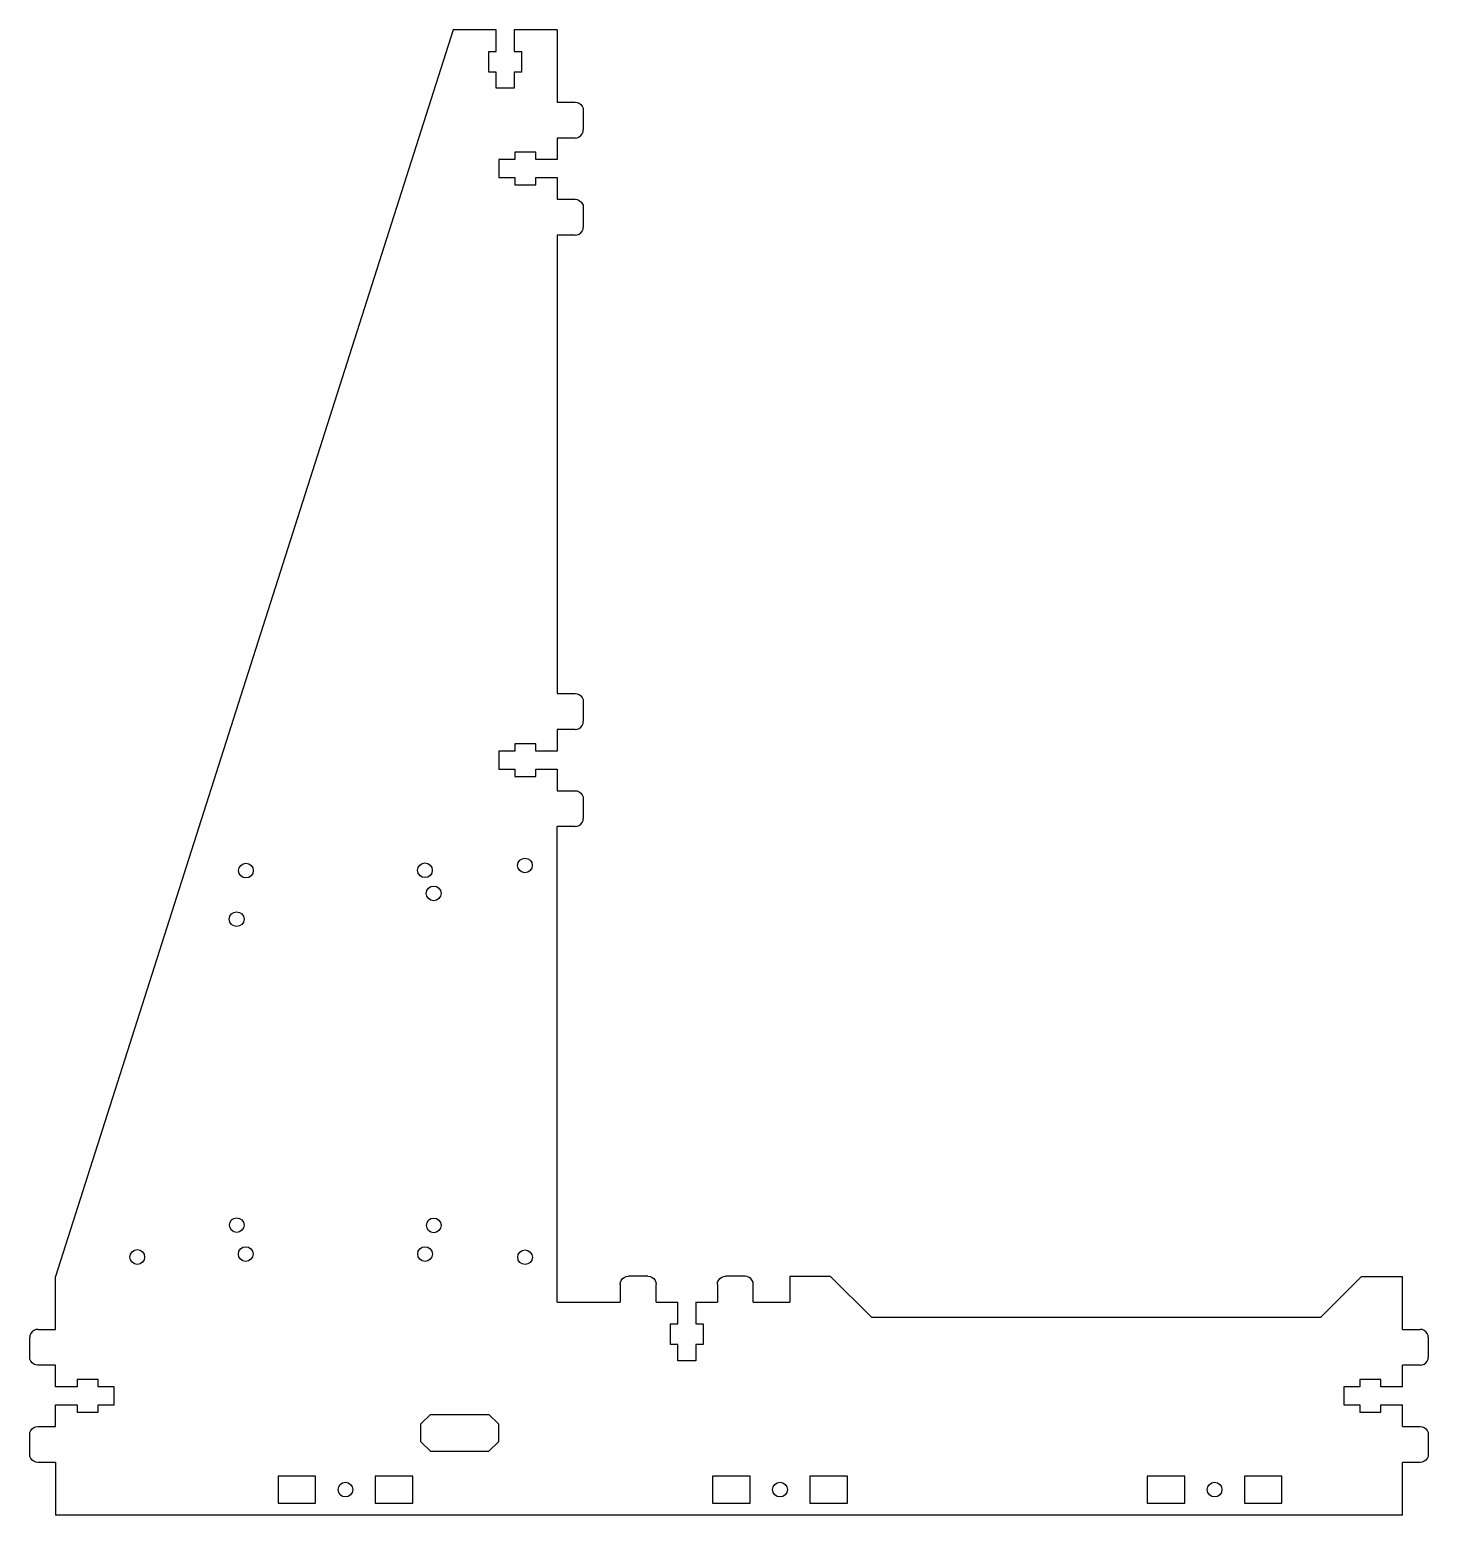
# Model space of a CAD drawing. Header units: inches. Extents: x 64 to 406, y 24 to 388.
import ezdxf

# ---------------------------------------------------------------- set-up
doc = ezdxf.new("R2010")
doc.units = ezdxf.units.IN
doc.header["$MEASUREMENT"] = 0

msp = doc.modelspace()

# ---------------------------------------------------------------- linework, layer by layer
for p, q in [((167.48, 387.93), (70.08, 82.53)), ((177.98, 387.93), (167.48, 387.93)), ((177.98, 382.63), (177.98, 387.93)), ((182.38, 387.93), (182.38, 382.63)), ((192.98, 387.93), (182.38, 387.93)), ((192.98, 387.93), (192.98, 370.2)), ((176.18, 377.53), (176.18, 382.63)), ((176.18, 382.63), (177.98, 382.63)), ((182.38, 382.63), (184.18, 382.63)), ((184.18, 382.63), (184.18, 377.53)), ((177.98, 377.53), (176.18, 377.53)), ((177.98, 373.58), (177.98, 377.53)), ((182.38, 377.53), (182.38, 373.58)), ((184.18, 377.53), (182.38, 377.53)), ((182.38, 373.58), (177.98, 373.58)), ((192.98, 370.2), (197.33, 370.2)), ((197.33, 370.2), (197.85, 370.13)), ((197.85, 370.13), (198.33, 369.93)), ((198.33, 369.93), (198.75, 369.61)), ((198.75, 369.61), (199.07, 369.2)), ((199.07, 369.2), (199.27, 368.72)), ((199.27, 368.72), (199.33, 368.2)), ((199.33, 368.2), (199.33, 363.4)), ((192.98, 361.4), (192.98, 356.1)), ((197.33, 361.4), (192.98, 361.4)), ((197.33, 361.4), (197.85, 361.47)), ((197.85, 361.47), (198.33, 361.67)), ((198.33, 361.67), (198.75, 361.99)), ((198.75, 361.99), (199.07, 362.4)), ((199.07, 362.4), (199.27, 362.88)), ((199.27, 362.88), (199.33, 363.4)), ((182.58, 357.9), (182.58, 356.1)), ((187.68, 357.9), (182.58, 357.9)), ((187.68, 356.1), (187.68, 357.9)), ((182.58, 356.1), (178.63, 356.1)), ((178.63, 356.1), (178.63, 351.7)), ((192.98, 356.1), (187.68, 356.1)), ((178.63, 351.7), (182.58, 351.7)), ((182.58, 351.7), (182.58, 349.9)), ((182.58, 349.9), (187.68, 349.9)), ((187.68, 351.7), (192.98, 351.7)), ((187.68, 349.9), (187.68, 351.7)), ((192.98, 351.7), (192.98, 346.4)), ((192.98, 346.4), (197.33, 346.4)), ((197.33, 346.4), (197.85, 346.33)), ((197.85, 346.33), (198.33, 346.13)), ((198.33, 346.13), (198.75, 345.81)), ((198.75, 345.81), (199.07, 345.4)), ((199.07, 345.4), (199.27, 344.92)), ((199.27, 344.92), (199.33, 344.4)), ((199.33, 344.4), (199.33, 339.6)), ((198.75, 338.19), (199.07, 338.6)), ((199.07, 338.6), (199.27, 339.08)), ((199.27, 339.08), (199.33, 339.6)), ((197.33, 337.6), (192.98, 337.6)), ((192.98, 337.6), (192.98, 225.33)), ((197.33, 337.6), (197.85, 337.67)), ((197.85, 337.67), (198.33, 337.87)), ((198.33, 337.87), (198.75, 338.19)), ((192.98, 225.33), (197.33, 225.33)), ((197.33, 225.33), (197.85, 225.26)), ((197.85, 225.26), (198.33, 225.06)), ((198.33, 225.06), (198.75, 224.75)), ((198.75, 224.75), (199.07, 224.33)), ((199.07, 224.33), (199.27, 223.85)), ((199.27, 223.85), (199.33, 223.33)), ((199.33, 223.33), (199.33, 218.53)), ((199.27, 218.01), (199.33, 218.53)), ((192.98, 216.53), (192.98, 211.23)), ((197.33, 216.53), (192.98, 216.53)), ((197.33, 216.53), (197.85, 216.6)), ((197.85, 216.6), (198.33, 216.8)), ((198.33, 216.8), (198.75, 217.12)), ((198.75, 217.12), (199.07, 217.53)), ((199.07, 217.53), (199.27, 218.01)), ((178.63, 211.23), (178.63, 206.83)), ((182.58, 211.23), (178.63, 211.23)), ((187.68, 213.03), (182.58, 213.03)), ((182.58, 213.03), (182.58, 211.23)), ((187.68, 211.23), (187.68, 213.03)), ((192.98, 211.23), (187.68, 211.23)), ((178.63, 206.83), (182.58, 206.83)), ((182.58, 206.83), (182.58, 205.03)), ((182.58, 205.03), (187.68, 205.03)), ((187.68, 206.83), (192.98, 206.83)), ((187.68, 205.03), (187.68, 206.83)), ((192.98, 206.83), (192.98, 201.53)), ((192.98, 201.53), (197.33, 201.53)), ((197.33, 201.53), (197.85, 201.46)), ((197.85, 201.46), (198.33, 201.26)), ((198.33, 201.26), (198.75, 200.95)), ((198.75, 200.95), (199.07, 200.53)), ((199.07, 200.53), (199.27, 200.05)), ((199.27, 200.05), (199.33, 199.53)), ((199.33, 199.53), (199.33, 194.73)), ((197.85, 192.8), (198.33, 193)), ((198.33, 193), (198.75, 193.32)), ((198.75, 193.32), (199.07, 193.73)), ((199.07, 193.73), (199.27, 194.21)), ((199.27, 194.21), (199.33, 194.73)), ((197.33, 192.73), (192.98, 192.73)), ((192.98, 76.23), (192.98, 192.73)), ((197.33, 192.73), (197.85, 192.8)), ((70.08, 69.58), (70.08, 82.53)), ((208.38, 80.58), (208.45, 81.1)), ((208.38, 80.58), (208.38, 76.23)), ((208.45, 81.1), (208.65, 81.58)), ((208.65, 81.58), (208.97, 82)), ((208.97, 82), (209.38, 82.31)), ((209.38, 82.31), (209.87, 82.51)), ((209.87, 82.51), (210.38, 82.58)), ((215.18, 82.58), (210.38, 82.58)), ((215.18, 82.58), (215.7, 82.51)), ((215.7, 82.51), (216.18, 82.31)), ((216.18, 82.31), (216.6, 82)), ((216.6, 82), (216.92, 81.58)), ((216.92, 81.58), (217.12, 81.1)), ((217.12, 81.1), (217.18, 80.58)), ((217.18, 76.23), (217.18, 80.58)), ((232.18, 80.58), (232.25, 81.1)), ((232.18, 80.58), (232.18, 76.23)), ((232.25, 81.1), (232.45, 81.58)), ((232.45, 81.58), (232.77, 82)), ((232.77, 82), (233.18, 82.31)), ((233.18, 82.31), (233.67, 82.51)), ((233.67, 82.51), (234.18, 82.58)), ((238.98, 82.58), (234.18, 82.58)), ((239.5, 82.51), (238.98, 82.58)), ((239.98, 82.31), (239.5, 82.51)), ((240.4, 82), (239.98, 82.31)), ((240.72, 81.58), (240.4, 82)), ((240.92, 81.1), (240.72, 81.58)), ((240.98, 80.58), (240.92, 81.1)), ((240.98, 76.23), (240.98, 80.58)), ((249.93, 82.53), (249.93, 76.23)), ((259.93, 82.53), (249.93, 82.53)), ((259.93, 82.53), (269.93, 72.53)), ((379.98, 72.53), (389.98, 82.53)), ((389.98, 82.53), (399.98, 82.53)), ((399.98, 69.58), (399.98, 82.53)), ((192.98, 76.23), (208.38, 76.23)), ((217.18, 76.23), (222.48, 76.23)), ((222.48, 70.93), (222.48, 76.23)), ((226.88, 76.23), (226.88, 70.93)), ((226.88, 76.23), (232.18, 76.23)), ((240.98, 76.23), (249.93, 76.23)), ((64.73, 69.31), (64.32, 69)), ((65.22, 69.51), (64.73, 69.31)), ((65.73, 69.58), (65.22, 69.51)), ((65.73, 69.58), (70.08, 69.58)), ((220.68, 65.83), (220.68, 70.93)), ((220.68, 70.93), (222.48, 70.93)), ((226.88, 70.93), (228.68, 70.93)), ((228.68, 70.93), (228.68, 65.83)), ((269.93, 72.53), (379.98, 72.53)), ((399.98, 69.58), (404.33, 69.58)), ((404.85, 69.51), (404.33, 69.58)), ((405.33, 69.31), (404.85, 69.51)), ((405.75, 69), (405.33, 69.31)), ((63.8, 68.1), (63.73, 67.58)), ((63.73, 62.78), (63.73, 67.58)), ((64, 68.58), (63.8, 68.1)), ((64.32, 69), (64, 68.58)), ((222.48, 65.83), (220.68, 65.83)), ((222.48, 61.88), (222.48, 65.83)), ((226.88, 65.83), (226.88, 61.88)), ((228.68, 65.83), (226.88, 65.83)), ((406.07, 68.58), (405.75, 69)), ((406.27, 68.1), (406.07, 68.58)), ((406.33, 67.58), (406.27, 68.1)), ((406.33, 67.58), (406.33, 62.78)), ((63.8, 62.26), (63.73, 62.78)), ((64, 61.78), (63.8, 62.26)), ((226.88, 61.88), (222.48, 61.88)), ((406.07, 61.78), (406.27, 62.26)), ((406.27, 62.26), (406.33, 62.78)), ((64.32, 61.37), (64, 61.78)), ((64.73, 61.05), (64.32, 61.37)), ((65.22, 60.85), (64.73, 61.05)), ((65.73, 60.78), (65.22, 60.85)), ((70.08, 60.78), (65.73, 60.78)), ((70.08, 55.48), (70.08, 60.78)), ((399.98, 55.48), (399.98, 60.78)), ((404.33, 60.78), (399.98, 60.78)), ((404.33, 60.78), (404.85, 60.85)), ((404.85, 60.85), (405.33, 61.05)), ((405.33, 61.05), (405.75, 61.37)), ((405.75, 61.37), (406.07, 61.78)), ((75.38, 55.48), (70.08, 55.48)), ((80.48, 57.28), (75.38, 57.28)), ((75.38, 57.28), (75.38, 55.48)), ((80.48, 55.48), (80.48, 57.28)), ((84.43, 55.48), (80.48, 55.48)), ((84.43, 51.08), (84.43, 55.48)), ((385.63, 55.48), (385.63, 51.08)), ((389.58, 55.48), (385.63, 55.48)), ((389.58, 57.28), (389.58, 55.48)), ((394.68, 57.28), (389.58, 57.28)), ((394.68, 55.48), (394.68, 57.28)), ((399.98, 55.48), (394.68, 55.48)), ((70.08, 51.08), (75.38, 51.08)), ((70.08, 45.78), (70.08, 51.08)), ((75.38, 51.08), (75.38, 49.28)), ((80.48, 49.28), (80.48, 51.08)), ((80.48, 51.08), (84.43, 51.08)), ((385.63, 51.08), (389.58, 51.08)), ((389.58, 51.08), (389.58, 49.28)), ((394.68, 49.28), (394.68, 51.08)), ((394.68, 51.08), (399.98, 51.08)), ((399.98, 45.78), (399.98, 51.08)), ((75.38, 49.28), (80.48, 49.28)), ((161.91, 48.71), (159.53, 46.47)), ((161.91, 48.71), (176.19, 48.71)), ((178.57, 46.47), (176.19, 48.71)), ((389.58, 49.28), (394.68, 49.28)), ((63.73, 43.78), (63.8, 44.3)), ((63.73, 38.98), (63.73, 43.78)), ((63.8, 44.3), (64, 44.78)), ((64, 44.78), (64.32, 45.2)), ((64.32, 45.2), (64.73, 45.51)), ((64.73, 45.51), (65.22, 45.71)), ((65.22, 45.71), (65.73, 45.78)), ((65.73, 45.78), (70.08, 45.78)), ((159.53, 41.99), (159.53, 46.47)), ((178.57, 46.47), (178.57, 41.99)), ((399.98, 45.78), (404.33, 45.78)), ((404.33, 45.78), (404.85, 45.71)), ((404.85, 45.71), (405.33, 45.51)), ((405.33, 45.51), (405.75, 45.2)), ((405.75, 45.2), (406.07, 44.78)), ((406.07, 44.78), (406.27, 44.3)), ((406.27, 44.3), (406.33, 43.78)), ((406.33, 43.78), (406.33, 38.98)), ((159.53, 41.99), (161.91, 39.75)), ((176.19, 39.75), (178.57, 41.99)), ((63.8, 38.46), (63.73, 38.98)), ((64, 37.98), (63.8, 38.46)), ((64.32, 37.57), (64, 37.98)), ((64.73, 37.25), (64.32, 37.57)), ((65.22, 37.05), (64.73, 37.25)), ((65.73, 36.98), (65.22, 37.05)), ((70.08, 36.98), (65.73, 36.98)), ((70.08, 36.98), (70.08, 24.03)), ((161.91, 39.75), (176.19, 39.75)), ((399.98, 24.03), (399.98, 36.98)), ((404.33, 36.98), (399.98, 36.98)), ((404.85, 37.05), (404.33, 36.98)), ((405.33, 37.25), (404.85, 37.05)), ((405.75, 37.57), (405.33, 37.25)), ((406.07, 37.98), (405.75, 37.57)), ((406.27, 38.46), (406.07, 37.98)), ((406.33, 38.98), (406.27, 38.46)), ((124.58, 33.63), (124.58, 27.03)), ((133.78, 33.63), (124.58, 33.63)), ((133.78, 27.03), (133.78, 33.63)), ((157.58, 33.63), (148.38, 33.63)), ((148.38, 33.63), (148.38, 27.03)), ((157.58, 27.03), (157.58, 33.63)), ((240.23, 33.63), (231.03, 33.63)), ((231.03, 33.63), (231.03, 27.03)), ((240.23, 27.03), (240.23, 33.63)), ((254.83, 33.63), (254.83, 27.03)), ((264.03, 33.63), (254.83, 33.63)), ((264.03, 27.03), (264.03, 33.63)), ((346.68, 33.63), (337.48, 33.63)), ((337.48, 33.63), (337.48, 27.03)), ((346.68, 27.03), (346.68, 33.63)), ((361.28, 33.63), (361.28, 27.03)), ((370.48, 33.63), (361.28, 33.63)), ((370.48, 27.03), (370.48, 33.63)), ((124.58, 27.03), (133.78, 27.03)), ((148.38, 27.03), (157.58, 27.03)), ((231.03, 27.03), (240.23, 27.03)), ((254.83, 27.03), (264.03, 27.03)), ((337.48, 27.03), (346.68, 27.03)), ((361.28, 27.03), (370.48, 27.03)), ((399.98, 24.03), (70.08, 24.03))]:
    msp.add_line(p, q)
for centre in [(116.71, 181.95), (160.55, 182.04), (185.05, 183.21), (162.69, 176.36), (114.43, 170.05), (114.46, 95.11), (162.72, 95.04), (90.08, 87.3), (116.65, 88.02), (160.58, 88.02), (185.08, 87.25), (141.08, 30.33), (247.53, 30.33), (353.98, 30.33)]:
    msp.add_circle(centre, 1.8)

doc.saveas('drawing.dxf')
